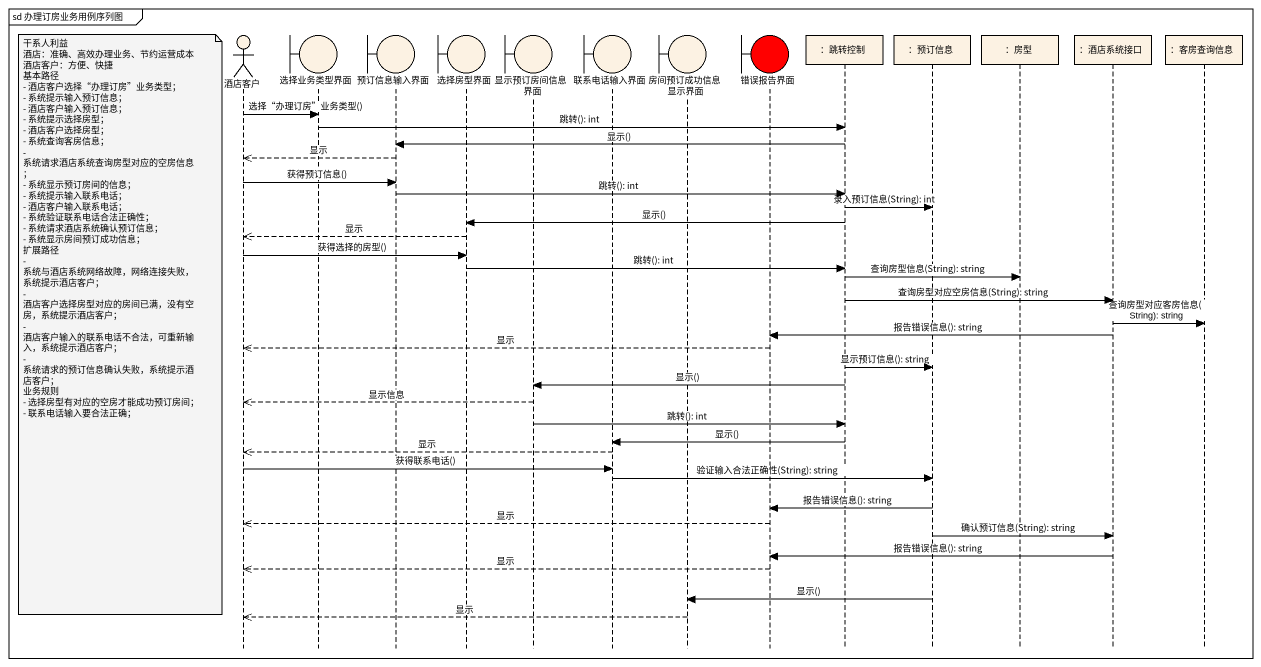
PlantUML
@startuml
mainframe sd 办理订房业务用例序列图
hide footbox
actor 酒店客户 #FCF2E3
boundary 选择业务类型界面 #FCF2E3
boundary 预订信息输入界面 #FCF2E3
boundary 选择房型界面 #FCF2E3
boundary 显示预订房间信息界面 #FCF2E3
boundary 联系电话输入界面 #FCF2E3
boundary 房间预订成功信息显示界面 #FCF2E3
boundary 错误报告界面 #FF0000
participant "：跳转控制" as 跳转控制 #FCF2E3
participant "：预订信息" as 预订信息 #FCF2E3
participant "：房型" as 房型 #FCF2E3
participant "：酒店系统接口" as 酒店系统接口 #FCF2E3
participant "：客房查询信息" as 客房查询信息 #FCF2E3

酒店客户 -> 选择业务类型界面 : 选择“办理订房”业务类型()
选择业务类型界面 -> 跳转控制 : 跳转(): int
跳转控制 -> 预订信息输入界面 : 显示()
预订信息输入界面 -->> 酒店客户 : 显示
酒店客户 -> 预订信息输入界面 : 获得预订信息()
预订信息输入界面 -> 跳转控制 : 跳转(): int
跳转控制 -> 预订信息 : 录入预订信息(String): int
跳转控制 -> 选择房型界面 : 显示()
选择房型界面 -->> 酒店客户 : 显示
酒店客户 -> 选择房型界面 : 获得选择的房型()
选择房型界面 -> 跳转控制 : 跳转(): int
跳转控制 -> 房型 : 查询房型信息(String): string
跳转控制 -> 酒店系统接口 : 查询房型对应空房信息(String): string
酒店系统接口 -> 客房查询信息 : 查询房型对应客房信息(String): string
note left of 酒店客户
  干系人利益
  酒店：准确、高效办理业务、节约运营成本
  酒店客户：方便、快捷
  基本路径
  - 酒店客户选择“办理订房”业务类型；
  - 系统提示输入预订信息；
  - 酒店客户输入预订信息；
  - 系统提示选择房型；
  - 酒店客户选择房型；
  - 系统查询客房信息；
  - 系统请求酒店系统查询房型对应的空房信息；
  - 系统显示预订房间的信息；
  - 系统提示输入联系电话；
  - 酒店客户输入联系电话；
  - 系统验证联系电话合法正确性；
  - 系统请求酒店系统确认预订信息；
  - 系统显示房间预订成功信息；
  扩展路径
  - 系统与酒店系统网络故障，网络连接失败，系统提示酒店客户；
  - 酒店客户选择房型对应的房间已满，没有空房，系统提示酒店客户；
  - 酒店客户输入的联系电话不合法，可重新输入，系统提示酒店客户；
  - 系统请求的预订信息确认失败，系统提示酒店客户；
  业务规则
  - 选择房型有对应的空房才能成功预订房间；
  - 联系电话输入要合法正确；
end note
酒店系统接口 -> 错误报告界面 : 报告错误信息(): string
错误报告界面 -->> 酒店客户 : 显示
跳转控制 -> 预订信息 : 显示预订信息(): string
跳转控制 -> 显示预订房间信息界面 : 显示()
显示预订房间信息界面 -->> 酒店客户 : 显示信息
显示预订房间信息界面 -> 跳转控制 : 跳转(): int
跳转控制 -> 联系电话输入界面 : 显示()
联系电话输入界面 -->> 酒店客户 : 显示
酒店客户 -> 联系电话输入界面 : 获得联系电话()
联系电话输入界面 -> 预订信息 : 验证输入合法正确性(String): string
预订信息 -> 错误报告界面 : 报告错误信息(): string
错误报告界面 -->> 酒店客户 : 显示
预订信息 -> 酒店系统接口 : 确认预订信息(String): string
酒店系统接口 -> 错误报告界面 : 报告错误信息(): string
错误报告界面 -->> 酒店客户 : 显示
预订信息 -> 房间预订成功信息显示界面 : 显示()
房间预订成功信息显示界面 -->> 酒店客户 : 显示
@enduml
